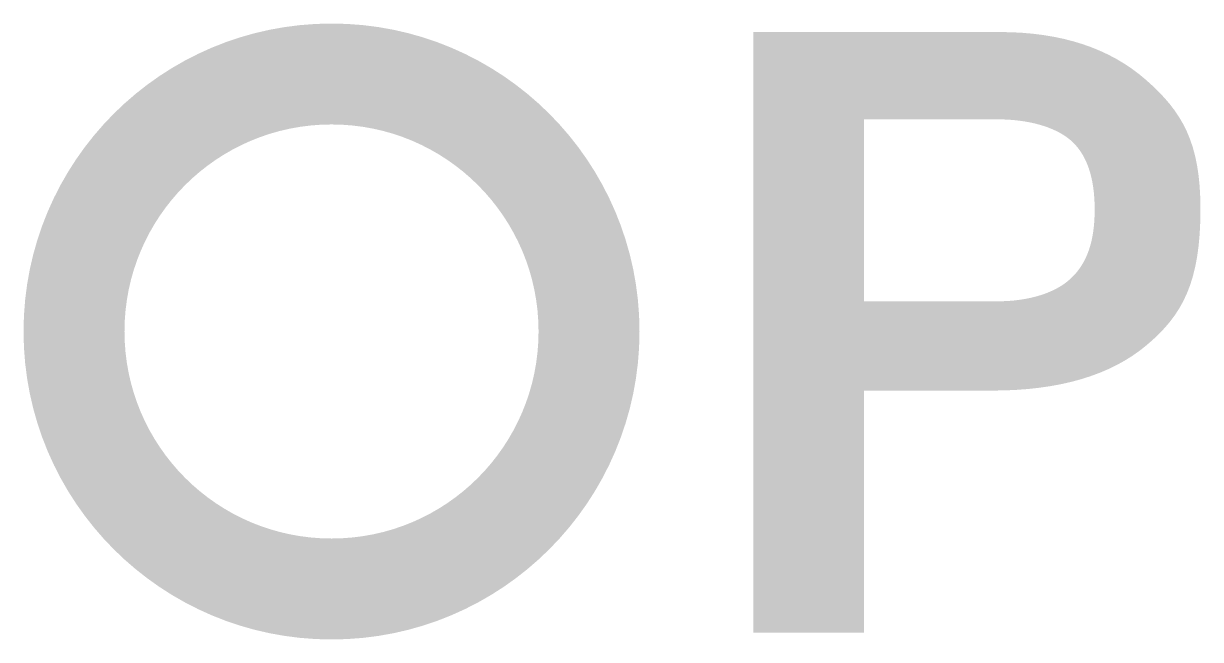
# Model space of a CAD drawing. Header units: millimetres. Extents: x 13198 to 24643, y -4481 to 8091.
# Drawn here: x 21663.32 to 21700.69, y -4481.05 to -4461.49 of the extents above; entities that cross this region are included whole.
import ezdxf

# ---------------------------------------------------------------- set-up
doc = ezdxf.new("R2010")
doc.units = ezdxf.units.MM
doc.header["$MEASUREMENT"] = 0
doc.layers.add('레이어 1', color=7, linetype='Continuous')

msp = doc.modelspace()

# ---------------------------------------------------------------- hatches: boundary and pattern name
at = {"layer": '레이어 1', "true_color": 0x080000}
h = msp.add_hatch(color=18, dxfattribs=at)
h.dxf.hatch_style = 2
edge = h.paths.add_edge_path()
edge.add_spline(control_points=[(21673.09653, -4461.48763), (21667.69482, -4461.48763), (21663.31692, -4465.86552), (21663.31692, -4471.26461), (21663.31692, -4476.6672), (21667.69482, -4481.0451), (21673.09653, -4481.0451), (21678.49562, -4481.0451), (21682.87439, -4476.6672), (21682.87439, -4471.26461), (21682.87439, -4465.86552), (21678.49562, -4461.48763), (21673.09653, -4461.48763)], knot_values=[0, 0, 0, 0, 0.0352778, 0.0352778, 0.0352778, 0.0705556, 0.0705556, 0.0705556, 0.1058334, 0.1058334, 0.1058334, 0.1411112, 0.1411112, 0.1411112, 0.1411112], degree=3, periodic=0)
edge.add_line((21673.09653, -4461.48763), (21673.09653, -4461.48763))
edge = h.paths.add_edge_path()
edge.add_spline(control_points=[(21673.09653, -4477.83978), (21669.46505, -4477.83978), (21666.52224, -4474.89609), (21666.52224, -4471.26461), (21666.52224, -4467.63489), (21669.46505, -4464.69208), (21673.09653, -4464.69208), (21676.72626, -4464.69208), (21679.66907, -4467.63489), (21679.66907, -4471.26461), (21679.66907, -4474.89609), (21676.72626, -4477.83978), (21673.09653, -4477.83978)], knot_values=[0, 0, 0, 0, 0.0352778, 0.0352778, 0.0352778, 0.0705556, 0.0705556, 0.0705556, 0.1058334, 0.1058334, 0.1058334, 0.1411112, 0.1411112, 0.1411112, 0.1411112], degree=3, periodic=0)
edge.add_line((21673.09653, -4477.83978), (21673.09653, -4477.83978))
h = msp.add_hatch(color=18, dxfattribs=at)
h.dxf.hatch_style = 2
edge = h.paths.add_edge_path()
edge.add_spline(control_points=[(21698.97015, -4471.70564), (21697.82733, -4472.66295), (21696.19448, -4473.14248), (21694.07247, -4473.14248), (21694.07247, -4473.14248), (21690.00434, -4473.14248), (21690.00434, -4473.14248), (21690.00434, -4473.14248), (21690.00434, -4480.82896), (21690.00434, -4480.82896), (21690.00434, -4480.82896), (21686.49187, -4480.82896), (21686.49187, -4480.82896), (21686.49187, -4480.82896), (21686.49187, -4461.75802), (21686.49187, -4461.75802), (21686.49187, -4461.75802), (21694.31661, -4461.75802), (21694.31661, -4461.75802), (21696.25573, -4461.75802), (21697.80283, -4462.26555), (21698.95528, -4463.27624), (21700.10772, -4464.28693), (21700.68526, -4465.26261), (21700.68526, -4467.38287), (21700.68526, -4469.70001), (21700.11385, -4470.74658), (21698.97015, -4471.70564)], knot_values=[0, 0, 0, 0, 0.0352778, 0.0352778, 0.0352778, 0.0705556, 0.0705556, 0.0705556, 0.1058334, 0.1058334, 0.1058334, 0.1411112, 0.1411112, 0.1411112, 0.17638901, 0.17638901, 0.17638901, 0.21166681, 0.21166681, 0.21166681, 0.24694461, 0.24694461, 0.24694461, 0.28222241, 0.28222241, 0.28222241, 0.31750021, 0.31750021, 0.31750021, 0.31750021], degree=3, periodic=0)
edge.add_line((21698.97015, -4471.70564), (21698.97015, -4471.70564))
edge = h.paths.add_edge_path()
edge.add_spline(control_points=[(21696.5585, -4465.18998), (21696.04572, -4464.74983), (21695.17241, -4464.53019), (21694.24923, -4464.53019), (21694.24923, -4464.53019), (21690.00434, -4464.53019), (21690.00434, -4464.53019), (21690.00434, -4464.53019), (21690.00434, -4470.3073), (21690.00434, -4470.3073), (21690.00434, -4470.3073), (21694.24923, -4470.3073), (21694.24923, -4470.3073), (21695.17241, -4470.3073), (21696.04572, -4470.06929), (21696.5585, -4469.59238), (21697.07128, -4469.11898), (21697.3268, -4468.42769), (21697.3268, -4467.396), (21697.3268, -4466.36606), (21697.07128, -4465.62926), (21696.5585, -4465.18998)], knot_values=[0, 0, 0, 0, 0.0352778, 0.0352778, 0.0352778, 0.0705556, 0.0705556, 0.0705556, 0.1058334, 0.1058334, 0.1058334, 0.1411112, 0.1411112, 0.1411112, 0.17638901, 0.17638901, 0.17638901, 0.21166681, 0.21166681, 0.21166681, 0.24694461, 0.24694461, 0.24694461, 0.24694461], degree=3, periodic=0)
edge.add_line((21696.5585, -4465.18998), (21696.5585, -4465.18998))

doc.saveas('drawing.dxf')
